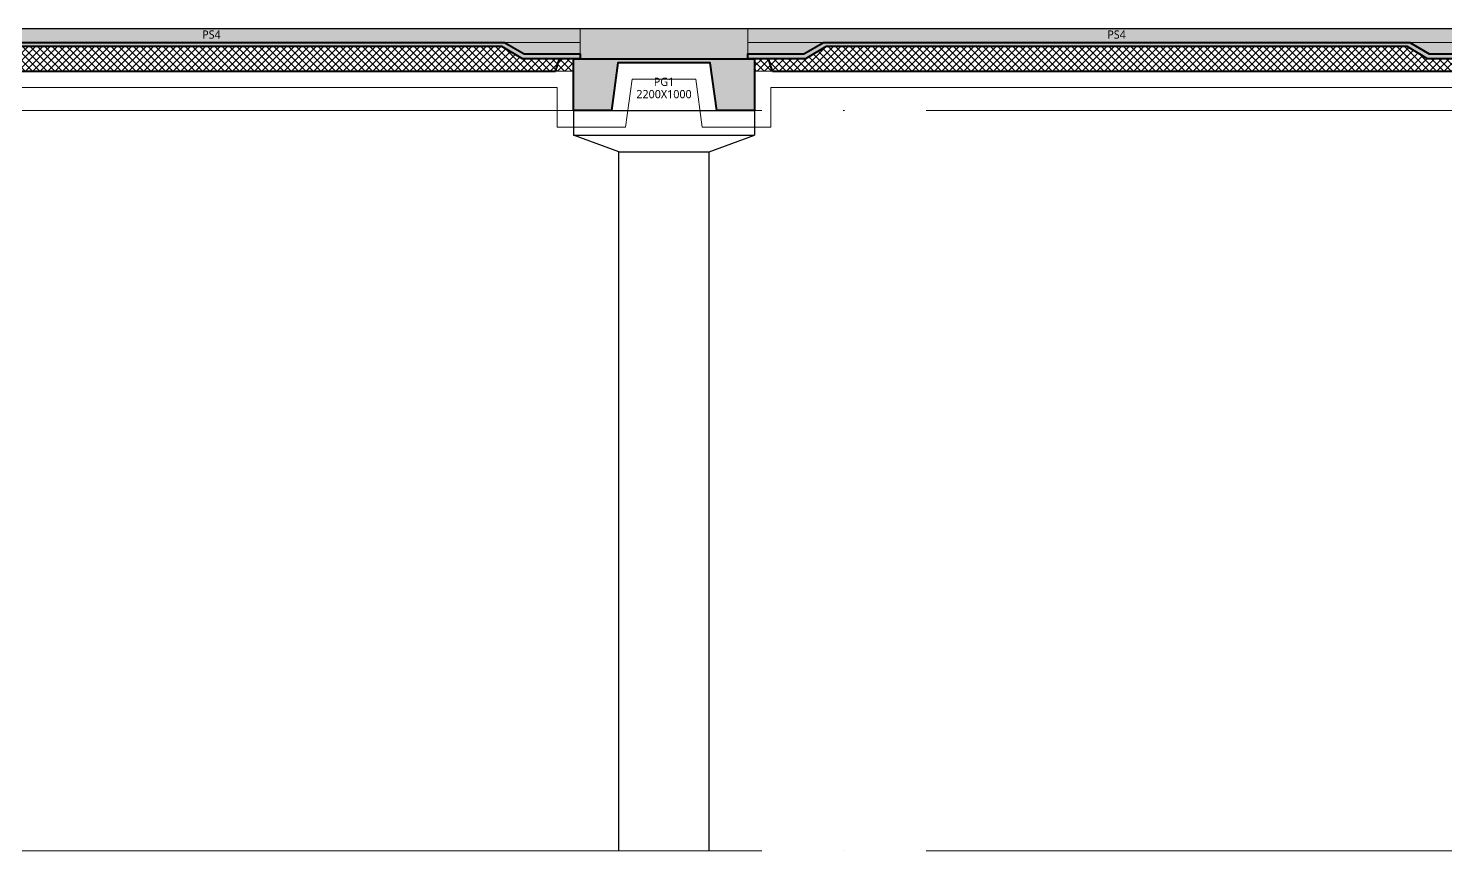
# Model space of a CAD drawing. Header units: millimetres. Extents: x 0 to 420000, y 0 to 297000.
# Drawn here: x 225288 to 242513, y 178500 to 188500 of the extents above; entities that cross this region are included whole.
import ezdxf
from ezdxf.enums import TextEntityAlignment as Align

# ---------------------------------------------------------------- set-up
doc = ezdxf.new("R2010")
doc.units = ezdxf.units.MM
doc.linetypes.add('CEN', pattern=[62, 60, -1, 0, -1])
for name, color, linetype, lineweight in [('A-AXIS-LINE', 1, 'CEN', 15), ('A-CONC-LIN1', 2, 'Continuous', 40), ('A-CONC-LIN2', 7, 'Continuous', 25), ('A-ELEV-LIN2', 7, 'Continuous', 25), ('A-XXXX-INSL1', 15, 'Continuous', 18), ('A-XXXX-INSL2', 8, 'Continuous', 18)]:
    doc.layers.add(name, color=color, linetype=linetype, lineweight=lineweight)
doc.layers.add('A-CONC-SOLD', color=253, linetype='CEN')
doc.layers.add('A-XXXX-NPLT', color=144, linetype='Continuous', lineweight=15, plot=False)
doc.styles.add('맑은고딕', font='')
doc.styles.get('맑은고딕').set_extended_font_data('Malgun Gothic')

# ---------------------------------------------------------------- blocks, each defined once
blk = doc.blocks.new('PG1')
at = {"layer": 'A-CONC-SOLD'}
h = blk.add_hatch(color=256, dxfattribs=at)
h.dxf.hatch_style = 1
h.paths.add_polyline_path([(4800581, -237069), (4800581, -237439), (4802621, -237439), (4802621, -237069)])
h = blk.add_hatch(color=256, dxfattribs=at)
h.dxf.hatch_style = 1
h.paths.add_polyline_path([(4800501, -238069), (4800501, -237439), (4802701, -237439), (4802701, -238069), (4802241, -238069), (4802161, -237489), (4801041, -237489), (4800961, -238069)])
at = {"layer": 'A-CONC-LIN1'}
blk.add_lwpolyline([(4800501, -238069), (4800501, -237439), (4802701, -237439), (4802701, -238069), (4802241, -238069), (4802161, -237489), (4801041, -237489), (4800961, -238069), (4800501, -238069)], dxfattribs=at)
at = {"layer": 'A-CONC-LIN2'}
blk.add_line((4800581, -237069), (4802621, -237069), dxfattribs=at)
at = {"layer": 'A-XXXX-NPLT'}
blk.add_lwpolyline([(4802701, -238069), (4800501, -238069), (4800501, -237439), (4800581, -237439), (4800581, -237069), (4802621, -237069), (4802621, -237439), (4802701, -237439)], close=True, dxfattribs=at)
at = {"layer": 'A-XXXX-NPLT', "style": '맑은고딕'}
for s, p in [('PG1', (4801601, -237719)), ('2200X1000', (4801601, -237869))]:
    blk.add_text(s, height=100, dxfattribs=at).set_placement(p, align=Align.MIDDLE)
blk = doc.blocks.new('PS4(횡)')
at = {"layer": 'A-CONC-SOLD'}
h = blk.add_hatch(color=256, dxfattribs=at)
h.dxf.hatch_style = 1
h.paths.add_polyline_path([(1020, -310), (1020, 0), (9980, 0), (9980, -310), (9300, -310), (9063, -170), (1937, -170), (1700, -310)])
h = blk.add_hatch(color=256, dxfattribs=at)
h.dxf.hatch_style = 1
h.paths.add_polyline_path([(9980, -310), (9980, -370), (9280, -370), (9030, -220), (1970, -220), (1720, -370), (1020, -370), (1020, -310), (1700, -310), (1937, -170), (9063, -170), (9300, -310)])
at = {"layer": 'A-XXXX-INSL2'}
h = blk.add_hatch(dxfattribs=at)
h.set_pattern_fill('ANSI37', color=256, scale=20)
h.set_pattern_definition([(45, (-244012.5, -188520), (-44.90128, 44.90128), []), (135, (-244012.5, -188520), (-44.90128, -44.90128), [])])
h.paths.add_polyline_path([(1100, -520), (9900, -520), (9900, -370), (9280, -370), (9030, -220), (1970, -220), (1720, -370), (1100, -370)])
at = {"layer": 'A-CONC-LIN1', "color": 2}
for p, q in [((1320, -520), (1270, -370)), ((9680, -520), (9730, -370)), ((1320, -520), (9680, -520))]:
    blk.add_line(p, q, dxfattribs=at)
blk.add_lwpolyline([(9980, -310), (9980, -370), (9280, -370), (9030, -220), (1970, -220), (1720, -370), (1020, -370), (1020, -310), (1700, -310), (1937, -170), (9063, -170), (9300, -310)], close=True, dxfattribs=at)
at = {"layer": 'A-CONC-LIN2'}
blk.add_line((1020, 0), (9980, 0), dxfattribs=at)
at = {"layer": 'A-XXXX-INSL2'}
for p, q in [((1320, -520), (1100, -520)), ((9680, -520), (9900, -520))]:
    blk.add_line(p, q, dxfattribs=at)
at = {"layer": 'A-XXXX-NPLT'}
for p, q in [((1937, -170), (1020, -170)), ((9063, -170), (9980, -170))]:
    blk.add_line(p, q, dxfattribs=at)
at = {"layer": 'A-XXXX-NPLT', "style": '맑은고딕'}
blk.add_text('PS4', height=100, dxfattribs=at).set_placement((5500, -75), align=Align.MIDDLE)
blk = doc.blocks.new('3층(횡)')
at = {"layer": 'A-ELEV-LIN2'}
for p, q in [((4833501, -238069), (4835701, -238069)), ((4833501, -238069), (4833501, -238369)), ((4835701, -238069), (4835701, -238369)), ((4833501, -238369), (4835701, -238369)), ((4834051, -238569), (4833501, -238369)), ((4835151, -238569), (4835701, -238369)), ((4834051, -238569), (4835151, -238569)), ((4834051, -247069), (4834051, -238569)), ((4835151, -247069), (4835151, -238569))]:
    blk.add_line(p, q, dxfattribs=at)
for p in [(4823601, -237069), (4834601, -237069)]:
    blk.add_blockref('PS4(횡)', p)
at = {"layer": 'A-CONC-LIN1'}
blk.add_blockref('PG1', (33000, 0), dxfattribs=at)
blk = doc.blocks.new('axis(220316)')
at = {"layer": 'A-AXIS-LINE', "ltscale": 1000}
for p, q in [((4631788.1, -412118.7), (4955413.1, -412118.7)), ((4631788.1, -421118.7), (4955413.1, -421118.7))]:
    blk.add_line(p, q, dxfattribs=at)

msp = doc.modelspace()

# ---------------------------------------------------------------- linework, layer by layer
at = {"layer": 'A-XXXX-INSL1'}
msp.add_lwpolyline([(223312.5, 187780), (231712.5, 187780), (231712.5, 187300), (232546.8, 187300), (232626.8, 187880), (233398.2, 187880), (233478.2, 187300), (234312.5, 187300), (234312.5, 187780), (242712.5, 187780)], dxfattribs=at)

# ---------------------------------------------------------------- block references
at = {"layer": 'A-AXIS-LINE'}
msp.add_blockref('axis(220316)', (-4581588.1, 599618.7), dxfattribs=at)
at = {"layer": 'A-CONC-LIN1'}
msp.add_blockref('3층(횡)', (-4601588.1, 425568.7), dxfattribs=at)

doc.saveas('drawing.dxf')
